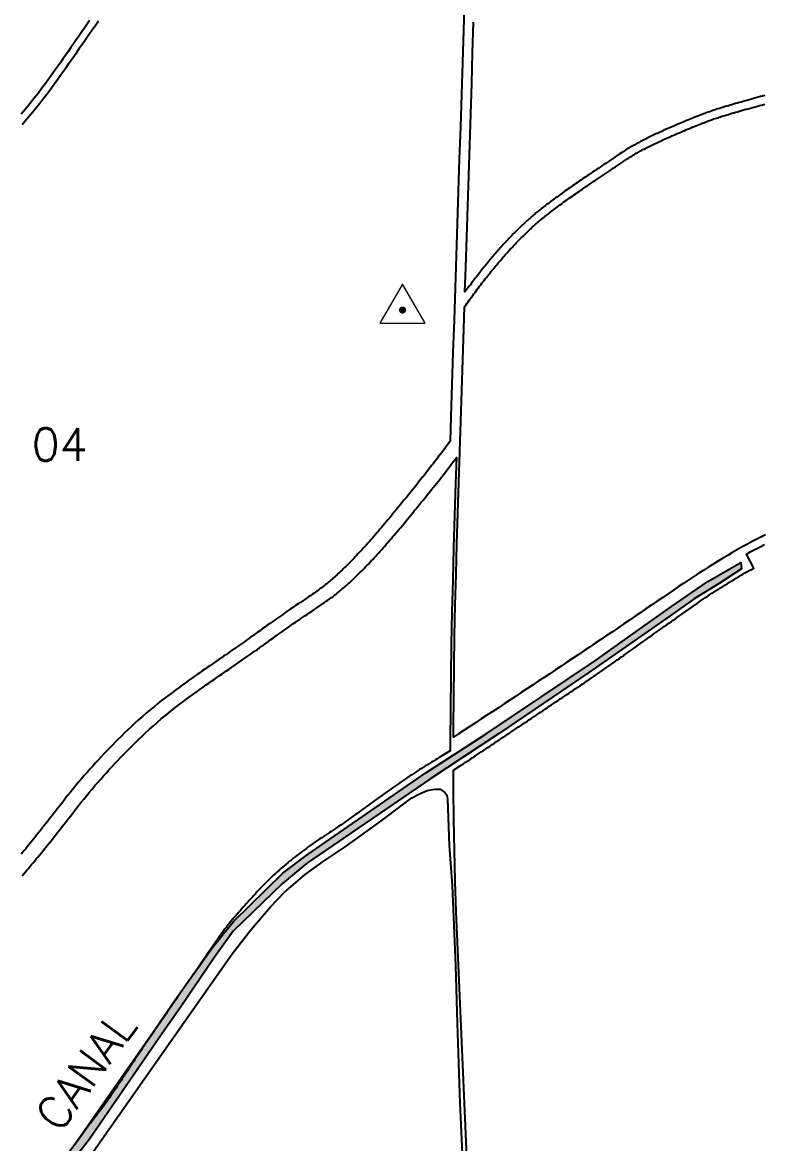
# Model space of a CAD drawing. Header units: millimetres. Extents: x 739154 to 742304, y 7812308 to 7816763.
# Drawn here: x 740594 to 741039, y 7814228 to 7814902 of the extents above; entities that cross this region are included whole.
import ezdxf
from ezdxf.enums import TextEntityAlignment as Align

# ---------------------------------------------------------------- set-up
doc = ezdxf.new("R2010")
doc.units = ezdxf.units.MM
doc.linetypes.add('CONTINUO', pattern=[0])
for name, color, linetype in [('0114000038001', 5, 'Continuous'), ('0114000038003', 5, 'Continuous'), ('0114000038004', 5, 'Continuous'), ('0114000038005', 5, 'Continuous'), ('0114000038006', 5, 'Continuous'), ('0114000038007', 5, 'Continuous'), ('0114000038008', 5, 'Continuous'), ('CANAL', 7, 'Continuous'), ('TEXTO', 7, 'Continuous'), ('TEXTO DIVERSOS', 7, 'Continuous'), ('TEXTO_NUN_TAL', 7, 'Continuous')]:
    doc.layers.add(name, color=color, linetype=linetype)
doc.styles.add('Simplex', font='simplex.shx')

msp = doc.modelspace()

# ---------------------------------------------------------------- hatches: boundary and pattern name
at = {"layer": 'CANAL', "linetype": 'CONTINUO'}
msp.add_hatch(color=7, dxfattribs=at).paths.add_polyline_path([(740296.8, 7814023.41), (740241.09, 7813993.19), (740238.45, 7813985.36), (740297.3, 7814018.11), (740313.77, 7814027.28), (740382.07, 7814066), (740399.13, 7814075.47), (740435.01, 7814095.99), (740454.2, 7814105.02), (740490.4, 7814117.61), (740508.33, 7814124.17), (740560.97, 7814147.4), (740573.86, 7814157.27), (740622, 7814214.84), (740634.5, 7814230.93), (740678.62, 7814294.97), (740688.86, 7814309.94), (740709.66, 7814340.37), (740720.84, 7814355.86), (740750.44, 7814384.65), (740764.81, 7814396.62), (740838.84, 7814447.16), (740880.24, 7814474.44), (740934.44, 7814511.23), (740983.25, 7814545.41), (740997.65, 7814555.57), (741012.64, 7814564.8), (741026.11, 7814573.6), (741025.71, 7814577.35), (741005.89, 7814565.98), (740984.14, 7814551.05), (740961.46, 7814534.96), (740938.39, 7814518.58), (740872.79, 7814474.39), (740836.5, 7814451.14), (740765.31, 7814401.8), (740750.55, 7814390.84), (740720.96, 7814361.8), (740708.78, 7814346.79), (740685.89, 7814314.58), (740673.94, 7814296.97), (740626.35, 7814228.74), (740613.42, 7814211.68), (740573.23, 7814163.99), (740554.86, 7814149.63), (740514.14, 7814130.98), (740493.59, 7814124.3), (740454.21, 7814110.49), (740435.57, 7814102.19), (740400.62, 7814082.57), (740383.01, 7814072.52), (740313.33, 7814032.5)])

# ---------------------------------------------------------------- linework, layer by layer
at = {"layer": '0114000038001'}
msp.add_lwpolyline([(740861.15, 7814220.33), (740860.31, 7814238.75), (740859.48, 7814257.17), (740858.66, 7814275.59), (740857.84, 7814294), (740857.03, 7814312.42), (740856.24, 7814330.84), (740855.49, 7814349.25), (740854.81, 7814367.67), (740854.21, 7814386.08), (740853.73, 7814404.48), (740853.39, 7814422.89), (740853.18, 7814441.3), (740853.13, 7814452.69), (740857.7, 7814455.66), (740859.04, 7814456.52), (740860.38, 7814457.39), (740861.71, 7814458.26), (740863.05, 7814459.13), (740864.39, 7814460.01), (740865.73, 7814460.89), (740867.08, 7814461.78), (740868.41, 7814462.67), (740869.75, 7814463.56), (740871.08, 7814464.45), (740872.41, 7814465.34), (740873.73, 7814466.23), (740875.05, 7814467.12), (740876.37, 7814468), (740877.68, 7814468.89), (740878.99, 7814469.77), (740880.31, 7814470.65), (740881.62, 7814471.53), (740882.94, 7814472.41), (740884.25, 7814473.29), (740885.57, 7814474.18), (740886.89, 7814475.06), (740888.21, 7814475.94), (740889.53, 7814476.82), (740890.85, 7814477.7), (740892.17, 7814478.59), (740893.5, 7814479.47), (740894.82, 7814480.36), (740896.14, 7814481.24), (740897.46, 7814482.13), (740898.78, 7814483.02), (740900.1, 7814483.91), (740901.43, 7814484.79), (740902.75, 7814485.68), (740904.06, 7814486.57), (740905.38, 7814487.46), (740906.7, 7814488.35), (740908.01, 7814489.24), (740909.32, 7814490.12), (740910.64, 7814491.01), (740911.95, 7814491.89), (740913.27, 7814492.78), (740914.58, 7814493.66), (740915.9, 7814494.54), (740917.22, 7814495.43), (740918.53, 7814496.31), (740919.85, 7814497.19), (740921.17, 7814498.08), (740922.49, 7814498.96), (740923.81, 7814499.85), (740925.13, 7814500.74), (740926.45, 7814501.62), (740927.77, 7814502.51), (740929.1, 7814503.41), (740930.42, 7814504.3), (740931.74, 7814505.19), (740933.06, 7814506.09), (740934.38, 7814506.99), (740935.7, 7814507.89), (740937.02, 7814508.79), (740938.34, 7814509.69), (740939.66, 7814510.6), (740940.98, 7814511.51), (740942.3, 7814512.42), (740943.61, 7814513.33), (740944.93, 7814514.25), (740946.24, 7814515.17), (740947.55, 7814516.09), (740948.86, 7814517.01), (740950.16, 7814517.93), (740951.46, 7814518.85), (740952.77, 7814519.77), (740954.06, 7814520.69), (740955.36, 7814521.61), (740956.66, 7814522.53), (740957.95, 7814523.45), (740959.24, 7814524.37), (740960.54, 7814525.29), (740961.83, 7814526.21), (740963.13, 7814527.13), (740964.42, 7814528.05), (740965.72, 7814528.98), (740967.02, 7814529.9), (740968.32, 7814530.83), (740969.61, 7814531.75), (740970.91, 7814532.68), (740972.2, 7814533.61), (740973.49, 7814534.53), (740974.78, 7814535.46), (740976.07, 7814536.38), (740977.35, 7814537.29), (740978.64, 7814538.21), (740979.92, 7814539.12), (740981.2, 7814540.03), (740982.49, 7814540.94), (740983.77, 7814541.84), (740985.07, 7814542.75), (740986.36, 7814543.65), (740987.66, 7814544.56), (740988.96, 7814545.47), (740990.27, 7814546.38), (740991.58, 7814547.3), (740992.89, 7814548.22), (740994.19, 7814549.14), (740995.5, 7814550.06), (740996.79, 7814550.97), (740998.09, 7814551.88), (740999.37, 7814552.79), (741000.66, 7814553.69), (741001.94, 7814554.59), (741003.22, 7814555.48), (741004.5, 7814556.36), (741005.78, 7814557.23), (741007.06, 7814558.09), (741008.34, 7814558.94), (741009.61, 7814559.78), (741010.89, 7814560.6), (741012.18, 7814561.42), (741013.48, 7814562.23), (741014.8, 7814563.04), (741016.14, 7814563.86), (741017.49, 7814564.69), (741018.86, 7814565.53), (741020.25, 7814566.38), (741021.61, 7814567.23), (741022.95, 7814568.07), (741024.27, 7814568.88), (741025.57, 7814569.68), (741026.85, 7814570.44), (741028.11, 7814571.17), (741029.37, 7814571.87), (741030.66, 7814572.57), (741032.01, 7814573.27), (741033.4, 7814573.99), (741029.05, 7814582.43), (741029.05, 7814582.43), (741031.77, 7814583.93), (741034.5, 7814585.41), (741037.21, 7814586.84), (741039.92, 7814588.23)], dxfattribs=at)
at = {"layer": '0114000038003'}
msp.add_lwpolyline([(740594.03, 7814389.25), (740594.97, 7814390.33), (740595.91, 7814391.42), (740596.85, 7814392.52), (740597.79, 7814393.63), (740598.73, 7814394.75), (740599.68, 7814395.88), (740600.63, 7814397.01), (740601.58, 7814398.15), (740602.53, 7814399.3), (740603.49, 7814400.45), (740604.44, 7814401.62), (740605.4, 7814402.79), (740606.37, 7814403.97), (740607.33, 7814405.16), (740608.3, 7814406.35), (740609.27, 7814407.56), (740610.24, 7814408.77), (740611.21, 7814409.99), (740612.19, 7814411.21), (740613.17, 7814412.44), (740614.15, 7814413.68), (740615.14, 7814414.93), (740616.13, 7814416.18), (740617.12, 7814417.44), (740618.11, 7814418.71), (740619.11, 7814419.98), (740620.11, 7814421.27), (740621.1, 7814422.54), (740622.12, 7814423.86), (740623.19, 7814425.23), (740624.31, 7814426.67), (740625.5, 7814428.21), (740626.78, 7814429.84), (740628.13, 7814431.56), (740629.57, 7814433.37), (740631.09, 7814435.28), (740632.69, 7814437.24), (740634.36, 7814439.27), (740636.07, 7814441.32), (740637.78, 7814443.34), (740639.5, 7814445.33), (740641.21, 7814447.3), (740642.92, 7814449.23), (740644.64, 7814451.14), (740646.35, 7814453.03), (740648.07, 7814454.89), (740649.78, 7814456.72), (740651.49, 7814458.53), (740653.19, 7814460.32), (740654.89, 7814462.08), (740656.64, 7814463.86), (740658.44, 7814465.67), (740660.3, 7814467.53), (740662.23, 7814469.42), (740664.22, 7814471.34), (740666.28, 7814473.29), (740668.4, 7814475.27), (740670.6, 7814477.27), (740672.87, 7814479.3), (740675.23, 7814481.36), (740677.61, 7814483.39), (740679.95, 7814485.35), (740682.26, 7814487.24), (740684.54, 7814489.06), (740686.76, 7814490.81), (740688.94, 7814492.49), (740691.07, 7814494.11), (740693.15, 7814495.67), (740695.18, 7814497.16), (740697.15, 7814498.6), (740699.07, 7814499.99), (740700.94, 7814501.32), (740702.74, 7814502.59), (740704.49, 7814503.82), (740706.17, 7814504.99), (740707.79, 7814506.12), (740709.37, 7814507.21), (740710.92, 7814508.28), (740712.43, 7814509.33), (740713.91, 7814510.35), (740715.39, 7814511.36), (740716.85, 7814512.37), (740718.29, 7814513.36), (740719.71, 7814514.34), (740721.11, 7814515.3), (740722.49, 7814516.26), (740723.86, 7814517.2), (740725.2, 7814518.13), (740726.53, 7814519.05), (740727.83, 7814519.96), (740729.12, 7814520.86), (740730.37, 7814521.73), (740731.6, 7814522.6), (740732.83, 7814523.47), (740734.07, 7814524.35), (740735.31, 7814525.23), (740736.56, 7814526.13), (740737.84, 7814527.05), (740739.18, 7814528.02), (740740.57, 7814529.01), (740741.99, 7814530.04), (740743.45, 7814531.1), (740744.96, 7814532.18), (740746.51, 7814533.29), (740748.1, 7814534.43), (740749.73, 7814535.6), (740751.41, 7814536.79), (740753.13, 7814538.01), (740754.9, 7814539.25), (740756.71, 7814540.51), (740758.56, 7814541.78), (740760.36, 7814543.02), (740762.1, 7814544.2), (740763.77, 7814545.33), (740765.37, 7814546.42), (740766.91, 7814547.45), (740768.38, 7814548.44), (740769.78, 7814549.38), (740771.11, 7814550.27), (740772.37, 7814551.12), (740773.56, 7814551.93), (740774.67, 7814552.69), (740775.72, 7814553.41), (740776.69, 7814554.09), (740777.59, 7814554.72), (740778.39, 7814555.3), (740779.14, 7814555.83), (740779.85, 7814556.36), (740780.55, 7814556.87), (740781.21, 7814557.38), (740781.88, 7814557.89), (740782.56, 7814558.42), (740783.25, 7814558.97), (740783.96, 7814559.54), (740784.66, 7814560.11), (740785.38, 7814560.71), (740786.1, 7814561.31), (740786.83, 7814561.93), (740787.57, 7814562.57), (740788.31, 7814563.22), (740789.07, 7814563.88), (740789.82, 7814564.56), (740790.59, 7814565.25), (740791.36, 7814565.96), (740792.14, 7814566.68), (740792.92, 7814567.42), (740793.72, 7814568.17), (740794.52, 7814568.94), (740795.32, 7814569.72), (740796.13, 7814570.51), (740796.95, 7814571.32), (740797.78, 7814572.15), (740798.61, 7814572.99), (740799.45, 7814573.84), (740800.29, 7814574.71), (740801.14, 7814575.59), (740802, 7814576.49), (740802.86, 7814577.4), (740803.73, 7814578.33), (740804.61, 7814579.27), (740805.49, 7814580.23), (740806.38, 7814581.19), (740807.28, 7814582.18), (740808.18, 7814583.17), (740809.08, 7814584.18), (740810, 7814585.21), (740810.92, 7814586.25), (740811.84, 7814587.3), (740812.77, 7814588.36), (740813.71, 7814589.44), (740814.65, 7814590.53), (740815.6, 7814591.64), (740816.56, 7814592.75), (740817.52, 7814593.88), (740818.49, 7814595.02), (740819.46, 7814596.18), (740820.44, 7814597.35), (740821.43, 7814598.53), (740822.42, 7814599.72), (740823.42, 7814600.92), (740824.43, 7814602.14), (740825.44, 7814603.37), (740826.46, 7814604.61), (740827.49, 7814605.86), (740828.52, 7814607.12), (740829.56, 7814608.39), (740830.61, 7814609.67), (740831.66, 7814610.96), (740832.71, 7814612.26), (740833.77, 7814613.57), (740834.82, 7814614.86), (740835.86, 7814616.15), (740836.89, 7814617.42), (740837.91, 7814618.69), (740838.92, 7814619.95), (740839.92, 7814621.2), (740840.92, 7814622.45), (740841.91, 7814623.69), (740842.88, 7814624.92), (740843.85, 7814626.14), (740844.81, 7814627.36), (740845.76, 7814628.57), (740846.7, 7814629.77), (740847.63, 7814630.96), (740848.55, 7814632.15), (740849.47, 7814633.33), (740850.37, 7814634.51), (740851.26, 7814635.67), (740852.15, 7814636.83), (740853.02, 7814637.99), (740853.88, 7814639.13), (740854.83, 7814640.4), (740854.34, 7814625.09), (740853.74, 7814605.71), (740853.17, 7814586.34), (740852.65, 7814566.96), (740852.18, 7814547.58), (740851.79, 7814528.2), (740851.48, 7814508.82), (740851.26, 7814489.43), (740851.16, 7814470.05), (740851.16, 7814464.27), (740844.57, 7814460.26), (740843.39, 7814459.54), (740842.21, 7814458.82), (740841.03, 7814458.1), (740839.85, 7814457.37), (740838.67, 7814456.64), (740837.49, 7814455.91), (740836.31, 7814455.17), (740835.13, 7814454.44), (740833.96, 7814453.69), (740832.78, 7814452.95), (740831.61, 7814452.2), (740830.44, 7814451.44), (740829.27, 7814450.69), (740828.1, 7814449.93), (740826.94, 7814449.16), (740825.78, 7814448.39), (740824.62, 7814447.62), (740823.46, 7814446.84), (740822.3, 7814446.06), (740821.15, 7814445.28), (740820, 7814444.49), (740818.86, 7814443.7), (740817.71, 7814442.9), (740816.57, 7814442.1), (740815.44, 7814441.3), (740814.3, 7814440.5), (740813.17, 7814439.7), (740812.04, 7814438.89), (740810.91, 7814438.08), (740809.79, 7814437.27), (740808.67, 7814436.46), (740807.55, 7814435.64), (740806.43, 7814434.83), (740805.32, 7814434.01), (740804.2, 7814433.2), (740803.09, 7814432.38), (740801.98, 7814431.56), (740800.87, 7814430.75), (740799.77, 7814429.94), (740798.66, 7814429.13), (740797.56, 7814428.32), (740796.45, 7814427.52), (740795.35, 7814426.71), (740794.24, 7814425.92), (740793.14, 7814425.12), (740792.04, 7814424.34), (740790.93, 7814423.55), (740789.82, 7814422.77), (740788.71, 7814422), (740787.59, 7814421.22), (740786.47, 7814420.45), (740785.35, 7814419.69), (740784.23, 7814418.92), (740783.1, 7814418.16), (740781.97, 7814417.4), (740780.83, 7814416.64), (740779.7, 7814415.88), (740778.56, 7814415.13), (740777.41, 7814414.37), (740776.26, 7814413.61), (740775.11, 7814412.84), (740773.96, 7814412.07), (740772.8, 7814411.3), (740771.64, 7814410.52), (740770.48, 7814409.73), (740769.32, 7814408.93), (740768.17, 7814408.12), (740767.01, 7814407.31), (740765.87, 7814406.49), (740764.73, 7814405.66), (740763.59, 7814404.82), (740762.46, 7814403.98), (740761.34, 7814403.13), (740760.22, 7814402.28), (740759.11, 7814401.42), (740758.01, 7814400.55), (740756.9, 7814399.68), (740755.81, 7814398.8), (740754.71, 7814397.92), (740753.62, 7814397.03), (740752.54, 7814396.13), (740751.45, 7814395.23), (740750.38, 7814394.31), (740749.3, 7814393.39), (740748.24, 7814392.46), (740747.17, 7814391.52), (740746.12, 7814390.57), (740745.07, 7814389.61), (740744.03, 7814388.63), (740742.99, 7814387.65), (740741.96, 7814386.66), (740740.95, 7814385.65), (740739.94, 7814384.63), (740738.94, 7814383.6), (740737.96, 7814382.57), (740736.99, 7814381.54), (740736.03, 7814380.5), (740735.09, 7814379.46), (740734.15, 7814378.42), (740733.22, 7814377.39), (740732.3, 7814376.35), (740731.38, 7814375.33), (740730.47, 7814374.3), (740729.56, 7814373.29), (740728.65, 7814372.27), (740727.73, 7814371.26), (740726.81, 7814370.24), (740725.88, 7814369.21), (740724.95, 7814368.18), (740724.02, 7814367.14), (740723.09, 7814366.09), (740722.16, 7814365.02), (740721.23, 7814363.95), (740720.31, 7814362.86), (740719.4, 7814361.76), (740718.49, 7814360.65), (740717.6, 7814359.53), (740716.72, 7814358.41), (740715.85, 7814357.28), (740715, 7814356.14), (740714.15, 7814355), (740713.32, 7814353.86), (740712.5, 7814352.71), (740711.68, 7814351.56), (740710.88, 7814350.4), (740710.08, 7814349.25), (740709.29, 7814348.09), (740708.5, 7814346.94), (740707.73, 7814345.79), (740706.96, 7814344.64), (740706.19, 7814343.49), (740705.42, 7814342.35), (740704.66, 7814341.21), (740703.9, 7814340.07), (740703.14, 7814338.94), (740702.37, 7814337.82), (740701.61, 7814336.7), (740700.84, 7814335.58), (740700.07, 7814334.47), (740699.29, 7814333.35), (740698.51, 7814332.24), (740697.72, 7814331.12), (740696.93, 7814330), (740696.14, 7814328.88), (740695.34, 7814327.76), (740694.55, 7814326.63), (740693.75, 7814325.5), (740692.95, 7814324.37), (740692.16, 7814323.23), (740691.36, 7814322.09), (740690.57, 7814320.95), (740689.78, 7814319.81), (740689, 7814318.67), (740688.22, 7814317.53), (740687.44, 7814316.4), (740686.66, 7814315.26), (740685.88, 7814314.12), (740685.11, 7814312.99), (740684.33, 7814311.85), (740683.56, 7814310.72), (740682.78, 7814309.59), (740682, 7814308.46), (740681.23, 7814307.33), (740680.45, 7814306.2), (740679.67, 7814305.07), (740678.89, 7814303.93), (740678.11, 7814302.8), (740677.33, 7814301.67), (740676.55, 7814300.54), (740675.77, 7814299.41), (740674.98, 7814298.27), (740674.2, 7814297.14), (740673.42, 7814296), (740672.64, 7814294.87), (740671.86, 7814293.73), (740671.08, 7814292.59), (740670.3, 7814291.45), (740669.52, 7814290.31), (740668.74, 7814289.17), (740667.96, 7814288.03), (740667.19, 7814286.89), (740666.41, 7814285.74), (740665.64, 7814284.6), (740664.87, 7814283.45), (740664.1, 7814282.3), (740663.33, 7814281.15), (740662.56, 7814280), (740661.79, 7814278.85), (740661.03, 7814277.7), (740660.27, 7814276.55), (740659.5, 7814275.4), (740658.74, 7814274.25), (740657.98, 7814273.1), (740657.23, 7814271.94), (740656.47, 7814270.79), (740655.71, 7814269.64), (740654.96, 7814268.49), (740654.21, 7814267.34), (740653.45, 7814266.2), (740652.7, 7814265.05), (740651.95, 7814263.91), (740651.19, 7814262.77), (740650.44, 7814261.64), (740649.68, 7814260.51), (740648.92, 7814259.38), (740648.16, 7814258.26), (740647.39, 7814257.14), (740646.63, 7814256.03), (740645.85, 7814254.92), (740645.08, 7814253.82), (740644.3, 7814252.72), (740643.52, 7814251.63), (740642.73, 7814250.55), (740641.93, 7814249.48), (740641.13, 7814248.41), (740640.32, 7814247.35), (740639.49, 7814246.28), (740638.66, 7814245.21), (740637.81, 7814244.13), (740636.96, 7814243.03), (740636.1, 7814241.93), (740635.24, 7814240.81), (740634.39, 7814239.68), (740633.54, 7814238.55), (740632.71, 7814237.42), (740631.89, 7814236.29), (740631.07, 7814235.16), (740630.26, 7814234.03), (740629.45, 7814232.9), (740628.65, 7814231.78), (740627.86, 7814230.67), (740627.06, 7814229.56), (740626.27, 7814228.46), (740625.48, 7814227.38)], dxfattribs=at)
at = {"layer": '0114000038004'}
for points in [[(740859.63, 7814916.59), (740859.04, 7814897.24), (740858.45, 7814877.88), (740857.84, 7814858.52), (740857.23, 7814839.17), (740856.61, 7814819.81), (740855.98, 7814800.45), (740855.35, 7814781.09), (740854.72, 7814761.73), (740854.09, 7814742.38), (740853.45, 7814723.02), (740852.81, 7814703.65), (740852.18, 7814684.29), (740851.54, 7814664.93), (740851.07, 7814650.34), (740850.81, 7814649.98), (740850.03, 7814648.91), (740849.24, 7814647.83), (740848.45, 7814646.75), (740847.65, 7814645.67), (740846.84, 7814644.58), (740846.01, 7814643.48), (740845.18, 7814642.38), (740844.34, 7814641.27), (740843.49, 7814640.15), (740842.63, 7814639.02), (740841.76, 7814637.89), (740840.88, 7814636.75), (740840, 7814635.61), (740839.1, 7814634.45), (740838.19, 7814633.29), (740837.28, 7814632.13), (740836.35, 7814630.95), (740835.42, 7814629.77), (740834.48, 7814628.58), (740833.53, 7814627.39), (740832.57, 7814626.19), (740831.6, 7814624.98), (740830.63, 7814623.76), (740829.64, 7814622.53), (740828.65, 7814621.3), (740827.65, 7814620.06), (740826.63, 7814618.81), (740825.61, 7814617.55), (740824.59, 7814616.28), (740823.56, 7814615.02), (740822.54, 7814613.77), (740821.53, 7814612.52), (740820.52, 7814611.29), (740819.52, 7814610.07), (740818.52, 7814608.85), (740817.54, 7814607.65), (740816.55, 7814606.46), (740815.58, 7814605.28), (740814.61, 7814604.12), (740813.65, 7814602.96), (740812.69, 7814601.82), (740811.74, 7814600.69), (740810.8, 7814599.57), (740809.86, 7814598.46), (740808.93, 7814597.37), (740808.01, 7814596.29), (740807.09, 7814595.22), (740806.18, 7814594.16), (740805.27, 7814593.12), (740804.37, 7814592.09), (740803.48, 7814591.07), (740802.59, 7814590.07), (740801.71, 7814589.08), (740800.84, 7814588.1), (740799.97, 7814587.13), (740799.1, 7814586.18), (740798.25, 7814585.25), (740797.4, 7814584.32), (740796.55, 7814583.41), (740795.72, 7814582.52), (740794.88, 7814581.63), (740794.06, 7814580.77), (740793.24, 7814579.91), (740792.43, 7814579.07), (740791.63, 7814578.24), (740790.83, 7814577.43), (740790.04, 7814576.63), (740789.25, 7814575.85), (740788.47, 7814575.08), (740787.7, 7814574.32), (740786.93, 7814573.58), (740786.18, 7814572.86), (740785.42, 7814572.14), (740784.68, 7814571.45), (740783.94, 7814570.76), (740783.21, 7814570.09), (740782.49, 7814569.44), (740781.77, 7814568.79), (740781.06, 7814568.17), (740780.36, 7814567.55), (740779.67, 7814566.95), (740778.98, 7814566.37), (740778.3, 7814565.79), (740777.62, 7814565.23), (740776.96, 7814564.69), (740776.3, 7814564.16), (740775.65, 7814563.64), (740775, 7814563.13), (740774.38, 7814562.65), (740773.77, 7814562.18), (740773.13, 7814561.71), (740772.48, 7814561.22), (740771.79, 7814560.73), (740771.08, 7814560.21), (740770.27, 7814559.64), (740769.38, 7814559.02), (740768.43, 7814558.36), (740767.4, 7814557.65), (740766.3, 7814556.9), (740765.13, 7814556.11), (740763.89, 7814555.27), (740762.59, 7814554.39), (740761.21, 7814553.47), (740759.76, 7814552.5), (740758.25, 7814551.48), (740756.67, 7814550.41), (740755.02, 7814549.3), (740753.31, 7814548.14), (740751.53, 7814546.92), (740749.72, 7814545.66), (740747.95, 7814544.43), (740746.21, 7814543.21), (740744.52, 7814542.02), (740742.88, 7814540.85), (740741.27, 7814539.7), (740739.71, 7814538.59), (740738.2, 7814537.5), (740736.72, 7814536.43), (740735.29, 7814535.4), (740733.89, 7814534.39), (740732.54, 7814533.42), (740731.23, 7814532.47), (740729.96, 7814531.56), (740728.75, 7814530.69), (740727.55, 7814529.84), (740726.35, 7814528.98), (740725.16, 7814528.14), (740723.97, 7814527.3), (740722.77, 7814526.46), (740721.54, 7814525.6), (740720.28, 7814524.72), (740719.01, 7814523.84), (740717.71, 7814522.94), (740716.4, 7814522.03), (740715.07, 7814521.11), (740713.72, 7814520.18), (740712.35, 7814519.24), (740710.96, 7814518.28), (740709.55, 7814517.31), (740708.13, 7814516.33), (740706.69, 7814515.34), (740705.24, 7814514.34), (740703.76, 7814513.32), (740702.24, 7814512.27), (740700.68, 7814511.19), (740699.1, 7814510.09), (740697.45, 7814508.94), (740695.73, 7814507.73), (740693.96, 7814506.47), (740692.12, 7814505.17), (740690.23, 7814503.81), (740688.29, 7814502.39), (740686.3, 7814500.92), (740684.25, 7814499.39), (740682.16, 7814497.8), (740680.01, 7814496.15), (740677.82, 7814494.43), (740675.58, 7814492.65), (740673.3, 7814490.79), (740670.98, 7814488.87), (740668.63, 7814486.88), (740666.28, 7814484.83), (740664, 7814482.81), (740661.8, 7814480.82), (740659.67, 7814478.85), (740657.6, 7814476.91), (740655.61, 7814474.99), (740653.67, 7814473.11), (740651.8, 7814471.26), (740649.99, 7814469.45), (740648.24, 7814467.67), (740646.55, 7814465.94), (740644.87, 7814464.2), (740643.19, 7814462.43), (740641.51, 7814460.64), (740639.82, 7814458.82), (740638.13, 7814456.98), (740636.44, 7814455.12), (740634.75, 7814453.23), (740633.06, 7814451.31), (740631.36, 7814449.37), (740629.67, 7814447.39), (740627.98, 7814445.4), (740626.29, 7814443.37), (740624.65, 7814441.37), (740623.08, 7814439.44), (740621.58, 7814437.57), (740620.17, 7814435.79), (740618.84, 7814434.09), (740617.59, 7814432.49), (740616.41, 7814430.98), (740615.32, 7814429.57), (740614.27, 7814428.22), (740613.27, 7814426.93), (740612.3, 7814425.69), (740611.34, 7814424.45), (740610.37, 7814423.21), (740609.41, 7814421.98), (740608.44, 7814420.76), (740607.48, 7814419.54), (740606.53, 7814418.33), (740605.58, 7814417.13), (740604.63, 7814415.93), (740603.68, 7814414.74), (740602.73, 7814413.56), (740601.79, 7814412.38), (740600.85, 7814411.21), (740599.91, 7814410.05), (740598.98, 7814408.9), (740598.05, 7814407.75), (740597.12, 7814406.61), (740596.19, 7814405.48), (740595.26, 7814404.36), (740594.34, 7814403.24), (740593.42, 7814402.14)], [(740594, 7814840.62), (740596.74, 7814843.76), (740599.42, 7814846.93), (740602.05, 7814850.13), (740604.62, 7814853.34), (740607.11, 7814856.54), (740609.46, 7814859.64), (740611.67, 7814862.61), (740613.74, 7814865.45), (740615.69, 7814868.16), (740617.51, 7814870.73), (740619.23, 7814873.16), (740620.83, 7814875.45), (740622.36, 7814877.63), (740623.9, 7814879.83), (740625.45, 7814882.04), (740627.01, 7814884.27), (740628.58, 7814886.53), (740630.17, 7814888.81), (740631.76, 7814891.1), (740633.37, 7814893.42), (740634.98, 7814895.76), (740636.61, 7814898.13), (740638.24, 7814900.51), (740639.88, 7814902.92)]]:
    msp.add_lwpolyline(points, dxfattribs=at)
at = {"layer": '0114000038005'}
msp.add_lwpolyline([(740634.56, 7814903.02), (740632.93, 7814900.65), (740631.31, 7814898.29), (740629.7, 7814895.95), (740628.1, 7814893.64), (740626.51, 7814891.35), (740624.93, 7814889.08), (740623.36, 7814886.83), (740621.8, 7814884.59), (740620.25, 7814882.38), (740618.71, 7814880.19), (740617.18, 7814878.01), (740615.58, 7814875.73), (740613.88, 7814873.31), (740612.06, 7814870.75), (740610.13, 7814868.06), (740608.08, 7814865.25), (740605.9, 7814862.31), (740603.58, 7814859.26), (740601.12, 7814856.1), (740598.59, 7814852.93), (740596, 7814849.79), (740593.36, 7814846.66)], dxfattribs=at)
at = {"layer": '0114000038006'}
msp.add_lwpolyline([(741040.15, 7814858.04), (741038.79, 7814857.66), (741037.43, 7814857.28), (741036.05, 7814856.89), (741034.69, 7814856.51), (741033.35, 7814856.14), (741032.03, 7814855.77), (741030.75, 7814855.41), (741029.48, 7814855.06), (741028.24, 7814854.71), (741027.02, 7814854.37), (741025.83, 7814854.04), (741024.66, 7814853.71), (741023.52, 7814853.39), (741022.42, 7814853.07), (741021.34, 7814852.76), (741020.29, 7814852.46), (741019.26, 7814852.16), (741018.25, 7814851.86), (741017.26, 7814851.57), (741016.29, 7814851.28), (741015.35, 7814850.99), (741014.45, 7814850.72), (741013.57, 7814850.45), (741012.73, 7814850.18), (741011.91, 7814849.92), (741011.11, 7814849.67), (741010.33, 7814849.42), (741009.57, 7814849.16), (741008.84, 7814848.92), (741008.15, 7814848.68), (741007.48, 7814848.45), (741006.82, 7814848.22), (741006.15, 7814847.98), (741005.46, 7814847.73), (741004.74, 7814847.47), (741004, 7814847.2), (741003.23, 7814846.91), (741002.44, 7814846.61), (741001.62, 7814846.29), (741000.79, 7814845.97), (740999.93, 7814845.63), (740999.05, 7814845.28), (740998.15, 7814844.92), (740997.21, 7814844.55), (740996.25, 7814844.15), (740995.27, 7814843.76), (740994.28, 7814843.35), (740993.26, 7814842.92), (740992.21, 7814842.49), (740991.13, 7814842.04), (740990.05, 7814841.58), (740988.98, 7814841.13), (740987.92, 7814840.69), (740986.88, 7814840.25), (740985.86, 7814839.81), (740984.85, 7814839.37), (740983.85, 7814838.94), (740982.86, 7814838.52), (740981.89, 7814838.09), (740980.94, 7814837.67), (740980, 7814837.26), (740979.08, 7814836.85), (740978.17, 7814836.44), (740977.27, 7814836.03), (740976.39, 7814835.63), (740975.52, 7814835.23), (740974.67, 7814834.84), (740973.83, 7814834.44), (740973, 7814834.05), (740972.19, 7814833.67), (740971.4, 7814833.29), (740970.62, 7814832.91), (740969.85, 7814832.54), (740969.1, 7814832.17), (740968.35, 7814831.8), (740967.62, 7814831.43), (740966.9, 7814831.06), (740966.19, 7814830.7), (740965.5, 7814830.34), (740964.81, 7814829.98), (740964.13, 7814829.62), (740963.45, 7814829.25), (740962.78, 7814828.89), (740962.14, 7814828.54), (740961.54, 7814828.21), (740960.96, 7814827.88), (740960.36, 7814827.55), (740959.81, 7814827.23), (740959.3, 7814826.93), (740958.84, 7814826.66), (740958.4, 7814826.4), (740958, 7814826.16), (740957.63, 7814825.93), (740957.29, 7814825.72), (740956.97, 7814825.51), (740956.54, 7814825.24), (740955.99, 7814824.87), (740955.29, 7814824.42), (740954.55, 7814823.92), (740953.69, 7814823.35), (740952.66, 7814822.66), (740951.49, 7814821.87), (740950.31, 7814821.08), (740949.14, 7814820.29), (740947.97, 7814819.51), (740946.81, 7814818.73), (740945.66, 7814817.96), (740944.51, 7814817.2), (740943.38, 7814816.44), (740942.25, 7814815.69), (740941.14, 7814814.94), (740940.03, 7814814.2), (740938.94, 7814813.47), (740937.86, 7814812.74), (740936.8, 7814812.02), (740935.74, 7814811.31), (740934.69, 7814810.6), (740933.65, 7814809.9), (740932.62, 7814809.2), (740931.6, 7814808.51), (740930.58, 7814807.82), (740929.58, 7814807.14), (740928.6, 7814806.46), (740927.63, 7814805.8), (740926.66, 7814805.14), (740925.71, 7814804.48), (740924.77, 7814803.83), (740923.84, 7814803.18), (740922.92, 7814802.54), (740922.01, 7814801.9), (740921.11, 7814801.27), (740920.21, 7814800.63), (740919.33, 7814800.01), (740918.47, 7814799.39), (740917.62, 7814798.78), (740916.78, 7814798.18), (740915.95, 7814797.58), (740915.14, 7814796.99), (740914.34, 7814796.4), (740913.54, 7814795.82), (740912.76, 7814795.24), (740911.99, 7814794.66), (740911.23, 7814794.09), (740910.48, 7814793.52), (740909.74, 7814792.97), (740909.02, 7814792.41), (740908.31, 7814791.87), (740907.62, 7814791.33), (740906.93, 7814790.79), (740906.26, 7814790.27), (740905.6, 7814789.74), (740904.95, 7814789.22), (740904.31, 7814788.71), (740903.69, 7814788.19), (740903.07, 7814787.69), (740902.46, 7814787.19), (740901.87, 7814786.69), (740901.3, 7814786.21), (740900.73, 7814785.73), (740900.18, 7814785.26), (740899.62, 7814784.77), (740899.07, 7814784.29), (740898.51, 7814783.8), (740897.95, 7814783.3), (740897.39, 7814782.8), (740896.83, 7814782.29), (740896.27, 7814781.78), (740895.71, 7814781.26), (740895.15, 7814780.74), (740894.58, 7814780.21), (740894.01, 7814779.67), (740893.45, 7814779.13), (740892.88, 7814778.58), (740892.31, 7814778.03), (740891.73, 7814777.47), (740891.16, 7814776.91), (740890.59, 7814776.33), (740890.01, 7814775.76), (740889.43, 7814775.17), (740888.85, 7814774.59), (740888.27, 7814773.99), (740887.69, 7814773.39), (740887.11, 7814772.78), (740886.52, 7814772.17), (740885.94, 7814771.55), (740885.35, 7814770.93), (740884.76, 7814770.29), (740884.17, 7814769.66), (740883.58, 7814769.01), (740882.98, 7814768.36), (740882.39, 7814767.7), (740881.79, 7814767.04), (740881.19, 7814766.37), (740880.6, 7814765.7), (740880, 7814765.02), (740879.4, 7814764.33), (740878.79, 7814763.64), (740878.19, 7814762.94), (740877.58, 7814762.24), (740876.98, 7814761.53), (740876.37, 7814760.81), (740875.76, 7814760.09), (740875.15, 7814759.36), (740874.53, 7814758.62), (740873.92, 7814757.87), (740873.3, 7814757.12), (740872.68, 7814756.36), (740872.06, 7814755.6), (740871.43, 7814754.83), (740870.81, 7814754.05), (740870.18, 7814753.27), (740869.56, 7814752.49), (740868.93, 7814751.69), (740868.31, 7814750.9), (740867.68, 7814750.09), (740867.05, 7814749.28), (740866.42, 7814748.47), (740865.78, 7814747.65), (740865.15, 7814746.82), (740864.51, 7814745.99), (740863.88, 7814745.15), (740863.24, 7814744.3), (740862.6, 7814743.45), (740861.95, 7814742.59), (740861.31, 7814741.73), (740860.01, 7814739.98), (740860.49, 7814754.54), (740861.09, 7814772.97), (740861.69, 7814791.39), (740862.29, 7814809.82), (740862.88, 7814828.25), (740863.47, 7814846.67), (740864.05, 7814865.1), (740864.62, 7814883.52), (740865.19, 7814901.95)], dxfattribs=at)
at = {"layer": '0114000038007'}
msp.add_lwpolyline([(741040.41, 7814594.07), (741037.66, 7814592.69), (741034.9, 7814591.27), (741032.14, 7814589.82), (741029.37, 7814588.32), (741026.58, 7814586.78), (741023.78, 7814585.2), (741020.95, 7814583.57), (741018.1, 7814581.89), (741015.24, 7814580.18), (741012.35, 7814578.42), (741009.44, 7814576.62), (741006.5, 7814574.78), (741003.54, 7814572.89), (741000.55, 7814570.97), (740997.53, 7814569), (740994.48, 7814567), (740991.41, 7814564.96), (740988.3, 7814562.89), (740985.16, 7814560.78), (740981.98, 7814558.63), (740978.77, 7814556.45), (740975.53, 7814554.24), (740972.25, 7814552), (740968.93, 7814549.73), (740965.57, 7814547.44), (740962.17, 7814545.12), (740958.76, 7814542.79), (740955.35, 7814540.47), (740951.93, 7814538.16), (740948.52, 7814535.84), (740945.1, 7814533.53), (740941.69, 7814531.22), (740938.27, 7814528.92), (740934.85, 7814526.62), (740931.43, 7814524.32), (740928.01, 7814522.02), (740924.59, 7814519.73), (740921.17, 7814517.44), (740917.75, 7814515.15), (740914.32, 7814512.87), (740910.9, 7814510.58), (740907.48, 7814508.3), (740904.05, 7814506.03), (740900.63, 7814503.75), (740897.2, 7814501.48), (740893.78, 7814499.21), (740890.35, 7814496.94), (740886.92, 7814494.68), (740883.5, 7814492.42), (740880.07, 7814490.16), (740876.64, 7814487.9), (740873.21, 7814485.64), (740869.79, 7814483.39), (740866.36, 7814481.14), (740862.93, 7814478.89), (740859.5, 7814476.64), (740856.08, 7814474.4), (740853.12, 7814472.46), (740853.13, 7814478.13), (740853.27, 7814496.55), (740853.5, 7814514.97), (740853.81, 7814533.39), (740854.2, 7814551.82), (740854.65, 7814570.25), (740855.16, 7814588.67), (740855.7, 7814607.1), (740856.27, 7814625.53), (740856.86, 7814643.97), (740857.46, 7814662.4), (740858.07, 7814680.83), (740858.67, 7814699.26), (740859.28, 7814717.69), (740859.72, 7814731.07), (740860.43, 7814732.05), (740861.13, 7814733.03), (740861.84, 7814734.01), (740862.54, 7814734.97), (740863.25, 7814735.94), (740863.95, 7814736.89), (740864.65, 7814737.84), (740865.35, 7814738.78), (740866.04, 7814739.71), (740866.73, 7814740.63), (740867.42, 7814741.55), (740868.11, 7814742.46), (740868.79, 7814743.36), (740869.48, 7814744.25), (740870.16, 7814745.13), (740870.83, 7814746.01), (740871.51, 7814746.88), (740872.19, 7814747.74), (740872.86, 7814748.6), (740873.53, 7814749.45), (740874.2, 7814750.29), (740874.87, 7814751.13), (740875.54, 7814751.96), (740876.21, 7814752.78), (740876.87, 7814753.6), (740877.54, 7814754.41), (740878.2, 7814755.2), (740878.86, 7814756), (740879.51, 7814756.78), (740880.16, 7814757.55), (740880.81, 7814758.32), (740881.46, 7814759.08), (740882.11, 7814759.83), (740882.75, 7814760.58), (740883.4, 7814761.31), (740884.04, 7814762.04), (740884.68, 7814762.76), (740885.31, 7814763.48), (740885.95, 7814764.19), (740886.59, 7814764.89), (740887.22, 7814765.58), (740887.85, 7814766.27), (740888.48, 7814766.95), (740889.11, 7814767.62), (740889.73, 7814768.29), (740890.35, 7814768.94), (740890.97, 7814769.59), (740891.59, 7814770.23), (740892.21, 7814770.87), (740892.82, 7814771.49), (740893.44, 7814772.11), (740894.05, 7814772.73), (740894.66, 7814773.33), (740895.26, 7814773.93), (740895.87, 7814774.52), (740896.47, 7814775.11), (740897.08, 7814775.69), (740897.68, 7814776.26), (740898.28, 7814776.82), (740898.87, 7814777.38), (740899.47, 7814777.93), (740900.06, 7814778.47), (740900.65, 7814779.01), (740901.24, 7814779.54), (740901.83, 7814780.06), (740902.42, 7814780.58), (740903, 7814781.09), (740903.59, 7814781.59), (740904.18, 7814782.1), (740904.77, 7814782.6), (740905.39, 7814783.12), (740906.02, 7814783.64), (740906.67, 7814784.18), (740907.34, 7814784.72), (740908.01, 7814785.26), (740908.7, 7814785.82), (740909.4, 7814786.37), (740910.12, 7814786.93), (740910.84, 7814787.5), (740911.59, 7814788.08), (740912.35, 7814788.67), (740913.13, 7814789.26), (740913.92, 7814789.86), (740914.73, 7814790.47), (740915.55, 7814791.08), (740916.39, 7814791.7), (740917.24, 7814792.33), (740918.1, 7814792.96), (740918.97, 7814793.59), (740919.86, 7814794.24), (740920.76, 7814794.89), (740921.68, 7814795.55), (740922.62, 7814796.21), (740923.58, 7814796.89), (740924.55, 7814797.57), (740925.53, 7814798.26), (740926.52, 7814798.95), (740927.52, 7814799.65), (740928.53, 7814800.35), (740929.56, 7814801.06), (740930.6, 7814801.77), (740931.65, 7814802.5), (740932.72, 7814803.23), (740933.81, 7814803.97), (740934.91, 7814804.71), (740936.02, 7814805.47), (740937.14, 7814806.23), (740938.28, 7814806.99), (740939.42, 7814807.76), (740940.58, 7814808.54), (740941.75, 7814809.33), (740942.94, 7814810.12), (740944.14, 7814810.93), (740945.35, 7814811.74), (740946.58, 7814812.56), (740947.81, 7814813.39), (740949.06, 7814814.23), (740950.32, 7814815.07), (740951.59, 7814815.92), (740952.87, 7814816.78), (740954.15, 7814817.64), (740955.43, 7814818.49), (740956.53, 7814819.24), (740957.44, 7814819.84), (740958.22, 7814820.36), (740958.92, 7814820.82), (740959.44, 7814821.16), (740959.81, 7814821.4), (740960.13, 7814821.6), (740960.49, 7814821.82), (740960.89, 7814822.06), (740961.32, 7814822.32), (740961.8, 7814822.6), (740962.32, 7814822.9), (740962.9, 7814823.24), (740963.53, 7814823.59), (740964.13, 7814823.93), (740964.77, 7814824.28), (740965.46, 7814824.66), (740966.18, 7814825.04), (740966.9, 7814825.43), (740967.62, 7814825.8), (740968.36, 7814826.19), (740969.1, 7814826.57), (740969.87, 7814826.96), (740970.64, 7814827.35), (740971.43, 7814827.74), (740972.24, 7814828.14), (740973.06, 7814828.54), (740973.89, 7814828.94), (740974.74, 7814829.35), (740975.62, 7814829.76), (740976.51, 7814830.18), (740977.42, 7814830.6), (740978.34, 7814831.03), (740979.29, 7814831.46), (740980.25, 7814831.89), (740981.22, 7814832.33), (740982.22, 7814832.77), (740983.23, 7814833.22), (740984.26, 7814833.67), (740985.31, 7814834.13), (740986.38, 7814834.59), (740987.46, 7814835.06), (740988.56, 7814835.53), (740989.68, 7814836), (740990.82, 7814836.48), (740991.97, 7814836.97), (740993.14, 7814837.46), (740994.29, 7814837.94), (740995.42, 7814838.41), (740996.52, 7814838.86), (740997.58, 7814839.3), (740998.62, 7814839.72), (740999.64, 7814840.13), (741000.62, 7814840.53), (741001.57, 7814840.9), (741002.49, 7814841.26), (741003.38, 7814841.61), (741004.25, 7814841.95), (741005.09, 7814842.26), (741005.9, 7814842.57), (741006.67, 7814842.86), (741007.42, 7814843.13), (741008.14, 7814843.39), (741008.84, 7814843.63), (741009.53, 7814843.87), (741010.25, 7814844.12), (741011.02, 7814844.37), (741011.82, 7814844.64), (741012.64, 7814844.91), (741013.49, 7814845.18), (741014.37, 7814845.46), (741015.27, 7814845.74), (741016.21, 7814846.03), (741017.19, 7814846.33), (741018.22, 7814846.63), (741019.27, 7814846.95), (741020.35, 7814847.27), (741021.45, 7814847.59), (741022.58, 7814847.91), (741023.73, 7814848.25), (741024.93, 7814848.59), (741026.16, 7814848.94), (741027.43, 7814849.29), (741028.73, 7814849.66), (741030.06, 7814850.03), (741031.42, 7814850.41), (741032.8, 7814850.8), (741034.22, 7814851.19), (741035.67, 7814851.6), (741037.15, 7814852.01), (741038.64, 7814852.42), (741040.13, 7814852.84)], dxfattribs=at)
at = {"layer": '0114000038008'}
msp.add_lwpolyline([(740633.82, 7814219.29), (740691.41, 7814301.32), (740720.17, 7814342.39), (740731.43, 7814356.82), (740743.17, 7814370.51), (740751.33, 7814379.21), (740764.01, 7814390), (740774.87, 7814397.69), (740788.63, 7814407.07), (740809.47, 7814421.91), (740828.15, 7814436), (740832.67, 7814438.5), (740837.25, 7814440.38), (740841.98, 7814441.19), (740845.01, 7814441.19), (740847.84, 7814439.24), (740849.19, 7814437.62), (740849.53, 7814435.19), (740850.47, 7814407.34), (740852.23, 7814383.39), (740854.25, 7814335.31), (740855.26, 7814300.57), (740856.95, 7814252.49), (740858.77, 7814213.71)], dxfattribs=at)
at = {"layer": 'CANAL', "color": 7, "linetype": 'CONTINUO', "flags": 128}
msp.add_lwpolyline([(740454.2, 7814105.02), (740435.01, 7814095.99), (740399.13, 7814075.47), (740382.07, 7814066), (740313.77, 7814027.28), (740297.3, 7814018.11), (740238.45, 7813985.36), (740241.09, 7813993.19), (740296.8, 7814023.41), (740313.33, 7814032.5), (740383.01, 7814072.52), (740400.62, 7814082.57), (740435.57, 7814102.19), (740454.21, 7814110.49), (740493.59, 7814124.3), (740514.14, 7814130.98), (740554.86, 7814149.63), (740573.23, 7814163.99), (740613.42, 7814211.68), (740626.35, 7814228.74), (740673.94, 7814296.97), (740685.89, 7814314.58), (740708.78, 7814346.79), (740720.96, 7814361.8), (740750.55, 7814390.84), (740765.31, 7814401.8), (740836.5, 7814451.14), (740872.79, 7814474.39), (740938.39, 7814518.58), (740961.46, 7814534.96), (740984.14, 7814551.05), (741005.89, 7814565.98), (741025.71, 7814577.35), (741026.11, 7814573.6), (741012.64, 7814564.8), (740997.65, 7814555.57), (740983.25, 7814545.41), (740934.44, 7814511.23), (740880.24, 7814474.44), (740838.84, 7814447.16), (740764.81, 7814396.62), (740750.44, 7814384.65), (740720.84, 7814355.86), (740709.66, 7814340.37), (740688.86, 7814309.94), (740678.62, 7814294.97), (740634.5, 7814230.93), (740622, 7814214.84), (740573.86, 7814157.27), (740560.97, 7814147.4), (740508.33, 7814124.17), (740490.4, 7814117.61)], close=True, dxfattribs=at)
at = {"layer": 'TEXTO', "color": 7, "lineweight": 9, "flags": 128}
msp.add_lwpolyline([(740808.95, 7814721.23), (740836.07, 7814721.23), (740822.51, 7814744.72)], close=True, dxfattribs=at)
at = {"layer": 'TEXTO', "color": 7, "lineweight": 9, "const_width": 2.12, "flags": 128}
msp.add_lwpolyline([(740821.45, 7814729.06, -1), (740823.57, 7814729.06, -1)], format="xyb", close=True, dxfattribs=at)

# ---------------------------------------------------------------- texts
at = {"layer": 'TEXTO DIVERSOS', "linetype": 'Continuous', "style": 'Simplex'}
msp.add_text('CANAL', height=19.5, rotation=53.87571, dxfattribs=at).set_placement((740616.52, 7814234.18))
at = {"layer": 'TEXTO_NUN_TAL', "linetype": 'Continuous', "style": 'Simplex'}
msp.add_text('04', height=19.5, dxfattribs=at).set_placement((740616.56, 7814648.33), align=Align.MIDDLE_CENTER)

doc.saveas('drawing.dxf')
